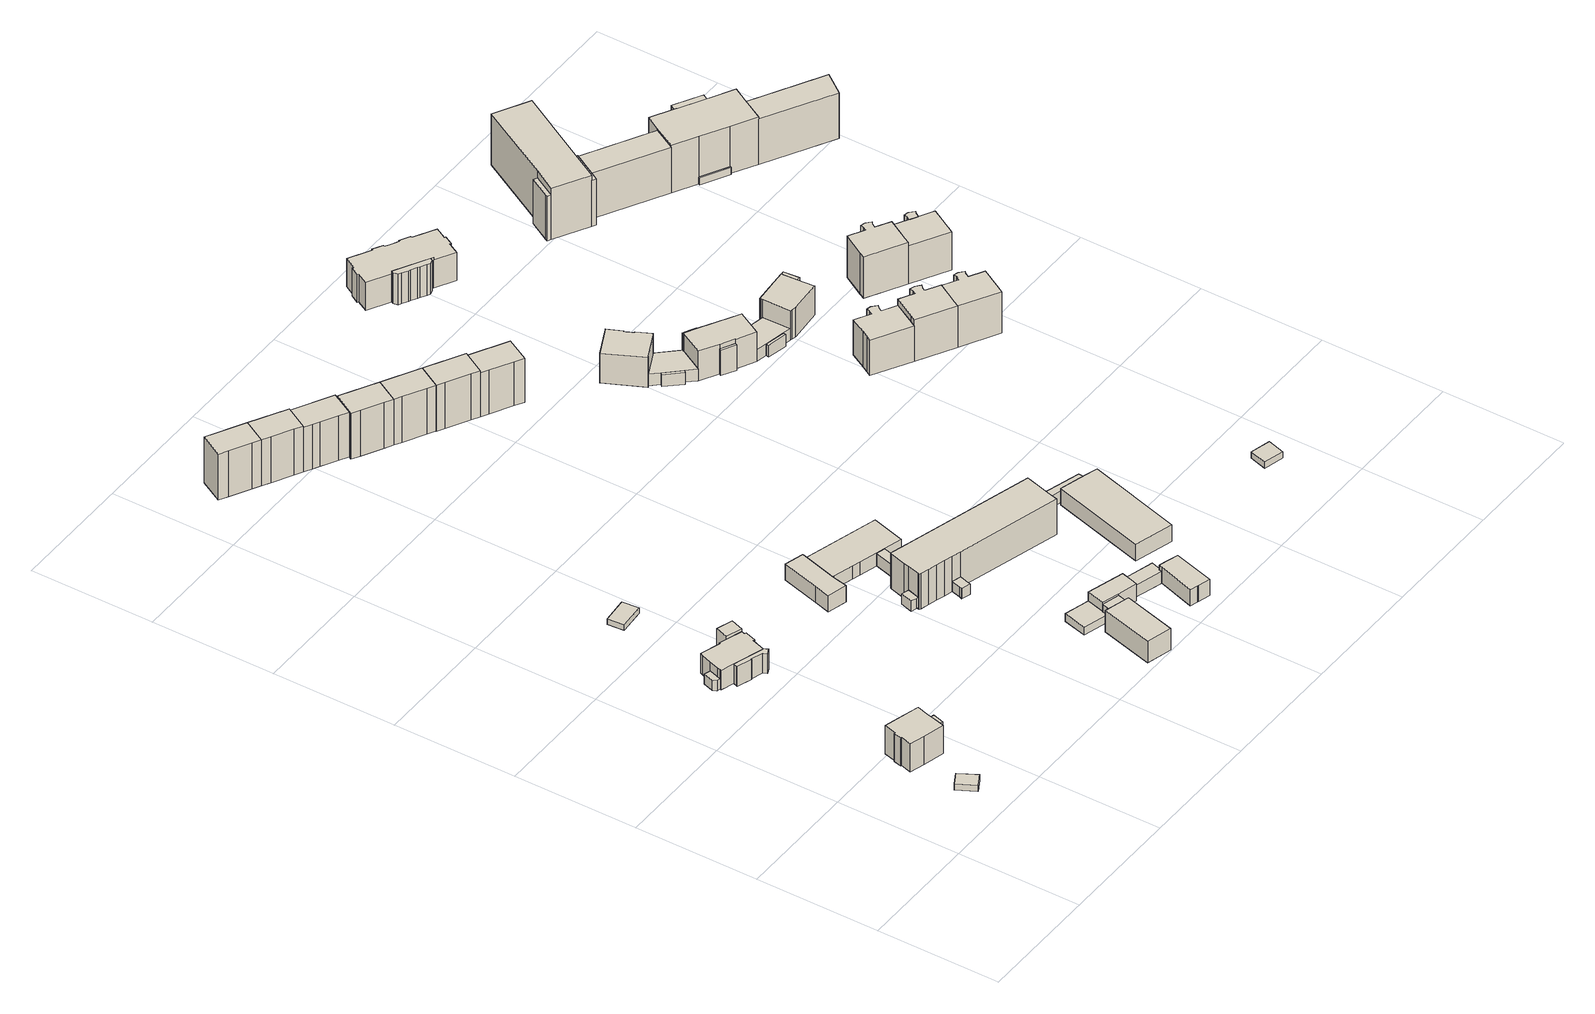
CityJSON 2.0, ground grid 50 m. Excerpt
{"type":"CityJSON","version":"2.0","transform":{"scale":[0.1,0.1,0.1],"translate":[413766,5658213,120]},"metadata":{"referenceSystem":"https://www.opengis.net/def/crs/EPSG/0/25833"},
"CityObjects":{
"building1":{"type":"Building","attributes":{"Dachtyp_tdc":"tdcPolyFlatRoof","Gemeindeschluessel":14612000,"Dachneigung":0,"QualitaetDacherkennung":87,"Geometrietyp2DReferenz":"3000","measuredHeight":2.63,"function":"31001_9998","roofType":"1000"},"geometry":[{"type":"Solid","lod":"1","boundaries":[[[[0,1,2,3]],[[4,5,6,7]],[[3,5,4,0]],[[2,6,5,3]],[[1,7,6,2]],[[0,4,7,1]]]]}]},
"building2":{"type":"Building","attributes":{"Gemeindeschluessel":14612000,"Geometrietyp2DReferenz":"3000","function":"31001_9998","roofType":"9999"},"children":["building2-1","building2-2"]},
"building2-1":{"type":"BuildingPart","attributes":{"Dachtyp_tdc":"tdcGableRoof","Dachneigung":19.69,"QualitaetDacherkennung":40,"Geometrietyp2DReferenz":"3000","measuredHeight":14.16,"roofType":"3100"},"parents":["building2"],"geometry":[{"type":"Solid","lod":"1","boundaries":[[[[8,9,10,11,12,13,14,15,16,17,18,19]],[[20,21,22,23,24,25,26,27,28,29,30,31]],[[19,21,20,8]],[[18,22,21,19]],[[17,23,22,18]],[[16,24,23,17]],[[15,25,24,16]],[[14,26,25,15]],[[13,27,26,14]],[[12,28,27,13]],[[11,29,28,12]],[[10,30,29,11]],[[9,31,30,10]],[[8,20,31,9]]]]}]},
"building2-2":{"type":"BuildingPart","attributes":{"Dachtyp_tdc":"tdcHipAndGableRoof","Dachneigung":38.93,"QualitaetDacherkennung":16,"Geometrietyp2DReferenz":"3000","measuredHeight":11.4,"roofType":"5000"},"parents":["building2"],"geometry":[{"type":"Solid","lod":"1","boundaries":[[[[32,33,34,35]],[[36,37,27,26]],[[35,37,36,32]],[[34,27,37,35]],[[33,26,27,34]],[[32,36,26,33]]]]}]},
"building3":{"type":"Building","attributes":{"Gemeindeschluessel":14612000,"Geometrietyp2DReferenz":"3000","function":"31001_9998","roofType":"9999"},"children":["building3-1","building3-2","building3-3","building3-4"]},
"building3-1":{"type":"BuildingPart","attributes":{"Dachtyp_tdc":"tdcPolyFlatRoof","Dachneigung":18.73,"QualitaetDacherkennung":46,"Geometrietyp2DReferenz":"3000","measuredHeight":5,"roofType":"2100"},"parents":["building3"],"geometry":[{"type":"Solid","lod":"1","boundaries":[[[[38,39,40,41,42]],[[43,44,45,46,47]],[[42,44,43,38]],[[41,45,44,42]],[[40,46,45,41]],[[39,47,46,40]],[[38,43,47,39]]]]}]},
"building3-2":{"type":"BuildingPart","attributes":{"Dachtyp_tdc":"tdcCutGableRoof","Dachneigung":0.397,"QualitaetDacherkennung":16,"Geometrietyp2DReferenz":"3000","measuredHeight":9.25,"roofType":"9999"},"parents":["building3"],"geometry":[{"type":"Solid","lod":"1","boundaries":[[[[48,49,50,51,52,53,54,55,56,57,58,59,60,61,62,63,64,65,66]],[[67,68,69,70,71,47,72,46,73,74,75,76,77,78,79,80,81,82,83]],[[66,68,67,48]],[[65,69,68,66]],[[64,70,69,65]],[[63,71,70,64]],[[62,47,71,63]],[[61,72,47,62]],[[60,46,72,61]],[[59,73,46,60]],[[58,74,73,59]],[[57,75,74,58]],[[56,76,75,57]],[[55,77,76,56]],[[54,78,77,55]],[[53,79,78,54]],[[52,80,79,53]],[[51,81,80,52]],[[50,82,81,51]],[[49,83,82,50]],[[48,67,83,49]]]]}]},
"building3-3":{"type":"BuildingPart","attributes":{"Dachtyp_tdc":"tdcFreeFormRoof","Dachneigung":60.36,"QualitaetDacherkennung":14,"Geometrietyp2DReferenz":"3000","measuredHeight":10.24,"roofType":"5000"},"parents":["building3"],"geometry":[{"type":"Solid","lod":"1","boundaries":[[[[84,85,86,87,88,89,90,91,92,93]],[[94,95,96,97,98,99,70,69,68,100]],[[93,95,94,84]],[[92,96,95,93]],[[91,97,96,92]],[[90,98,97,91]],[[89,99,98,90]],[[88,70,99,89]],[[87,69,70,88]],[[86,68,69,87]],[[85,100,68,86]],[[84,94,100,85]]]]}]},
"building3-4":{"type":"BuildingPart","attributes":{"Dachtyp_tdc":"tdcHipAndGableRoof","Dachneigung":29.4,"QualitaetDacherkennung":73,"Geometrietyp2DReferenz":"3000","measuredHeight":11.02,"roofType":"5000"},"parents":["building3"],"geometry":[{"type":"Solid","lod":"1","boundaries":[[[[101,102,103,104]],[[77,105,106,78]],[[104,105,77,101]],[[103,106,105,104]],[[102,78,106,103]],[[101,77,78,102]]]]}]},
"building4":{"type":"Building","attributes":{"Dachtyp_tdc":"tdcGableRoof","Gemeindeschluessel":14612000,"Dachneigung":13.06,"QualitaetDacherkennung":11,"Geometrietyp2DReferenz":"3000","measuredHeight":4.32,"function":"31001_9998","roofType":"3100"},"geometry":[{"type":"Solid","lod":"1","boundaries":[[[[107,108,109,110]],[[111,112,113,114]],[[110,112,111,107]],[[109,113,112,110]],[[108,114,113,109]],[[107,111,114,108]]]]}]},
"building5":{"type":"Building","attributes":{"Dachtyp_tdc":"tdcPolyFlatRoof","Gemeindeschluessel":14612000,"Dachneigung":10.78,"QualitaetDacherkennung":48,"Geometrietyp2DReferenz":"3000","measuredHeight":21.45,"function":"31001_9998","roofType":"2100"},"geometry":[{"type":"Solid","lod":"1","boundaries":[[[[115,116,117,118,119,120]],[[121,122,123,124,125,126]],[[120,122,121,115]],[[119,123,122,120]],[[118,124,123,119]],[[117,125,124,118]],[[116,126,125,117]],[[115,121,126,116]]]]}]},
"building6":{"type":"Building","attributes":{"Dachtyp_tdc":"tdcPolyFlatRoof","Gemeindeschluessel":14612000,"Dachneigung":11.29,"QualitaetDacherkennung":48,"Geometrietyp2DReferenz":"3000","measuredHeight":21.43,"function":"31001_9998","roofType":"2100"},"geometry":[{"type":"Solid","lod":"1","boundaries":[[[[127,128,129,130,118,117]],[[131,125,124,132,133,134]],[[117,125,131,127]],[[118,124,125,117]],[[130,132,124,118]],[[129,133,132,130]],[[128,134,133,129]],[[127,131,134,128]]]]}]},
"building7":{"type":"Building","attributes":{"name":"Landesuntersuchungsanstalt für das Gesundheits- und Veterinärwesen Sachsen","Dachtyp_tdc":"tdcPolyFlatRoof","Gemeindeschluessel":14612000,"Dachneigung":0,"QualitaetDacherkennung":45,"Geometrietyp2DReferenz":"3000","measuredHeight":7.17,"function":"31001_3010","roofType":"1000"},"geometry":[{"type":"Solid","lod":"1","boundaries":[[[[135,136,137,138,139,140,141,142]],[[143,144,145,146,147,148,149,150]],[[142,144,143,135]],[[141,145,144,142]],[[140,146,145,141]],[[139,147,146,140]],[[138,148,147,139]],[[137,149,148,138]],[[136,150,149,137]],[[135,143,150,136]]]]}]},
"building8":{"type":"Building","attributes":{"name":"Landesuntersuchungsanstalt für das Gesundheits- und Veterinärwesen Sachsen","Dachtyp_tdc":"tdcPolyFlatRoof","Gemeindeschluessel":14612000,"Dachneigung":4.95,"QualitaetDacherkennung":59,"Geometrietyp2DReferenz":"3000","measuredHeight":4.72,"function":"31001_3010","roofType":"2100"},"geometry":[{"type":"Solid","lod":"1","boundaries":[[[[151,152,153,154,155]],[[156,157,158,159,160]],[[155,157,156,151]],[[154,158,157,155]],[[153,159,158,154]],[[152,160,159,153]],[[151,156,160,152]]]]}]},
"building9":{"type":"Building","attributes":{"Dachtyp_tdc":"tdcHipAndGableRoof","Gemeindeschluessel":14612000,"Dachneigung":17.75,"QualitaetDacherkennung":20,"Geometrietyp2DReferenz":"3000","measuredHeight":21.64,"function":"31001_9998","roofType":"5000"},"geometry":[{"type":"Solid","lod":"1","boundaries":[[[[161,162,163,164,165,166,167,168]],[[169,170,171,133,132,172,173,174]],[[168,170,169,161]],[[167,171,170,168]],[[166,133,171,167]],[[165,132,133,166]],[[164,172,132,165]],[[163,173,172,164]],[[162,174,173,163]],[[161,169,174,162]]]]}]},
"building10":{"type":"Building","attributes":{"name":"Landesuntersuchungsanstalt für das Gesundheits- und Veterinärwesen Sachsen","Gemeindeschluessel":14612000,"Geometrietyp2DReferenz":"3000","function":"31001_3010","roofType":"9999"},"children":["building10-1","building10-2"]},
"building10-1":{"type":"BuildingPart","attributes":{"Dachtyp_tdc":"tdcGableRoof","Dachneigung":35.31,"QualitaetDacherkennung":89,"Geometrietyp2DReferenz":"3000","measuredHeight":11.37,"roofType":"3100"},"parents":["building10"],"geometry":[{"type":"Solid","lod":"1","boundaries":[[[[175,176,177,178,179,180]],[[181,182,183,184,185,186]],[[180,182,181,175]],[[179,183,182,180]],[[178,184,183,179]],[[177,185,184,178]],[[176,186,185,177]],[[175,181,186,176]]]]}]},
"building10-2":{"type":"BuildingPart","attributes":{"Dachtyp_tdc":"tdcPolyFlatRoof","Dachneigung":2.9,"QualitaetDacherkennung":82,"Geometrietyp2DReferenz":"3000","measuredHeight":7.51,"roofType":"2100"},"parents":["building10"],"geometry":[{"type":"Solid","lod":"1","boundaries":[[[[187,188,189,190,191]],[[183,192,193,194,184]],[[191,192,183,187]],[[190,193,192,191]],[[189,194,193,190]],[[188,184,194,189]],[[187,183,184,188]]]]}]},
"building11":{"type":"Building","attributes":{"name":"Landesuntersuchungsanstalt für das Gesundheits- und Veterinärwesen Sachsen","Dachtyp_tdc":"tdcPolyFlatRoof","Gemeindeschluessel":14612000,"Dachneigung":2.83,"QualitaetDacherkennung":83,"Geometrietyp2DReferenz":"3000","measuredHeight":3.66,"function":"31001_3010","roofType":"2100"},"geometry":[{"type":"Solid","lod":"1","boundaries":[[[[195,196,197,198,199,200]],[[201,202,203,204,205,206]],[[200,202,201,195]],[[199,203,202,200]],[[198,204,203,199]],[[197,205,204,198]],[[196,206,205,197]],[[195,201,206,196]]]]}]},
"building12":{"type":"Building","attributes":{"name":"Landesuntersuchungsanstalt für das Gesundheits- und Veterinärwesen Sachsen","Dachtyp_tdc":"tdcPolyFlatRoof","Gemeindeschluessel":14612000,"Dachneigung":0,"QualitaetDacherkennung":55,"Geometrietyp2DReferenz":"3000","measuredHeight":4.49,"function":"31001_3010","roofType":"1000"},"geometry":[{"type":"Solid","lod":"1","boundaries":[[[[207,208,209,210,211,212,213]],[[214,215,216,217,218,219,220]],[[213,215,214,207]],[[212,216,215,213]],[[211,217,216,212]],[[210,218,217,211]],[[209,219,218,210]],[[208,220,219,209]],[[207,214,220,208]]]]}]},
"building13":{"type":"Building","attributes":{"Dachtyp_tdc":"tdcPolyFlatRoof","Gemeindeschluessel":14612000,"Dachneigung":11.36,"QualitaetDacherkennung":37,"Geometrietyp2DReferenz":"3000","measuredHeight":21.51,"function":"31001_9998","roofType":"2100"},"geometry":[{"type":"Solid","lod":"1","boundaries":[[[[221,222,223,224,225,226,227,228]],[[229,230,231,174,173,232,233,234]],[[228,230,229,221]],[[227,231,230,228]],[[226,174,231,227]],[[225,173,174,226]],[[224,232,173,225]],[[223,233,232,224]],[[222,234,233,223]],[[221,229,234,222]]]]}]},
"building14":{"type":"Building","attributes":{"name":"Landesuntersuchungsanstalt für das Gesundheits- und Veterinärwesen Sachsen","Dachtyp_tdc":"tdcPolyFlatRoof","Gemeindeschluessel":14612000,"Dachneigung":0,"QualitaetDacherkennung":69,"Geometrietyp2DReferenz":"3000","measuredHeight":5.59,"function":"31001_3010","roofType":"1000"},"geometry":[{"type":"Solid","lod":"1","boundaries":[[[[235,236,237,238]],[[239,240,241,242]],[[238,240,239,235]],[[237,241,240,238]],[[236,242,241,237]],[[235,239,242,236]]]]}]},
"building15":{"type":"Building","attributes":{"name":"Landesuntersuchungsanstalt für das Gesundheits- und Veterinärwesen Sachsen","Dachtyp_tdc":"tdcPolyFlatRoof","Gemeindeschluessel":14612000,"Dachneigung":0,"QualitaetDacherkennung":46,"Geometrietyp2DReferenz":"3000","measuredHeight":5.81,"function":"31001_3010","roofType":"1000"},"geometry":[{"type":"Solid","lod":"1","boundaries":[[[[243,244,245,246,247,248,249,250,251]],[[240,252,253,254,255,256,257,258,241]],[[251,252,240,243]],[[250,253,252,251]],[[249,254,253,250]],[[248,255,254,249]],[[247,256,255,248]],[[246,257,256,247]],[[245,258,257,246]],[[244,241,258,245]],[[243,240,241,244]]]]}]},
"building16":{"type":"Building","attributes":{"name":"Landesuntersuchungsanstalt für das Gesundheits- und Veterinärwesen Sachsen","Dachtyp_tdc":"tdcFreeFormRoof","Gemeindeschluessel":14612000,"Dachneigung":35.29,"QualitaetDacherkennung":84,"Geometrietyp2DReferenz":"3000","measuredHeight":9.03,"function":"31001_3010","roofType":"5000"},"geometry":[{"type":"Solid","lod":"1","boundaries":[[[[259,260,261,262,263,264]],[[265,266,267,268,269,270]],[[264,266,265,259]],[[263,267,266,264]],[[262,268,267,263]],[[261,269,268,262]],[[260,270,269,261]],[[259,265,270,260]]]]}]},
"building17":{"type":"Building","attributes":{"Dachtyp_tdc":"tdcPolyFlatRoof","Gemeindeschluessel":14612000,"Dachneigung":10.84,"QualitaetDacherkennung":44,"Geometrietyp2DReferenz":"3000","measuredHeight":21.44,"function":"31001_9998","roofType":"2100"},"geometry":[{"type":"Solid","lod":"1","boundaries":[[[[223,271,272,273,274,224]],[[233,232,275,276,277,278]],[[224,232,233,223]],[[274,275,232,224]],[[273,276,275,274]],[[272,277,276,273]],[[271,278,277,272]],[[223,233,278,271]]]]}]},
"building18":{"type":"Building","attributes":{"name":"Landesuntersuchungsanstalt für das Gesundheits- und Veterinärwesen Sachsen","Dachtyp_tdc":"tdcPolyFlatRoof","Gemeindeschluessel":14612000,"Dachneigung":0,"QualitaetDacherkennung":57,"Geometrietyp2DReferenz":"3000","measuredHeight":15.7,"function":"31001_3010","roofType":"1000"},"geometry":[{"type":"Solid","lod":"1","boundaries":[[[[279,280,281,282,283,284,285,286,287,288,289,290,291,292,293,294,295,296]],[[297,217,216,298,299,300,301,302,303,304,305,306,307,308,309,310,311,312]],[[296,217,297,279]],[[295,216,217,296]],[[294,298,216,295]],[[293,299,298,294]],[[292,300,299,293]],[[291,301,300,292]],[[290,302,301,291]],[[289,303,302,290]],[[288,304,303,289]],[[287,305,304,288]],[[286,306,305,287]],[[285,307,306,286]],[[284,308,307,285]],[[283,309,308,284]],[[282,310,309,283]],[[281,311,310,282]],[[280,312,311,281]],[[279,297,312,280]]]]}]},
"building19":{"type":"Building","attributes":{"name":"Landesuntersuchungsanstalt für das Gesundheits- und Veterinärwesen Sachsen","Dachtyp_tdc":"tdcGableRoof","Gemeindeschluessel":14612000,"Dachneigung":38.38,"QualitaetDacherkennung":63,"Geometrietyp2DReferenz":"3000","measuredHeight":6.31,"function":"31001_3010","roofType":"3100"},"geometry":[{"type":"Solid","lod":"1","boundaries":[[[[313,314,315,316,317,318,319,320,321]],[[322,323,324,325,326,265,327,270,328]],[[321,323,322,313]],[[320,324,323,321]],[[319,325,324,320]],[[318,326,325,319]],[[317,265,326,318]],[[316,327,265,317]],[[315,270,327,316]],[[314,328,270,315]],[[313,322,328,314]]]]}]},
"building20":{"type":"Building","attributes":{"Dachtyp_tdc":"tdcPolyFlatRoof","Gemeindeschluessel":14612000,"Dachneigung":10.74,"QualitaetDacherkennung":49,"Geometrietyp2DReferenz":"3000","measuredHeight":21.51,"function":"31001_9998","roofType":"2100"},"geometry":[{"type":"Solid","lod":"1","boundaries":[[[[329,330,331,274,273,332]],[[333,334,335,336,337,338]],[[332,334,333,329]],[[273,335,334,332]],[[274,336,335,273]],[[331,337,336,274]],[[330,338,337,331]],[[329,333,338,330]]]]}]},
"building21":{"type":"Building","attributes":{"name":"Landesuntersuchungsanstalt für das Gesundheits- und Veterinärwesen Sachsen","Dachtyp_tdc":"tdcGableRoof","Gemeindeschluessel":14612000,"Dachneigung":35.94,"QualitaetDacherkennung":91,"Geometrietyp2DReferenz":"3000","measuredHeight":9.04,"function":"31001_3010","roofType":"3100"},"geometry":[{"type":"Solid","lod":"1","boundaries":[[[[339,340,341,342,343,344,345,346,347]],[[348,349,350,351,352,353,354,355,356]],[[347,349,348,339]],[[346,350,349,347]],[[345,351,350,346]],[[344,352,351,345]],[[343,353,352,344]],[[342,354,353,343]],[[341,355,354,342]],[[340,356,355,341]],[[339,348,356,340]]]]}]},
"building22":{"type":"Building","attributes":{"Dachtyp_tdc":"tdcFreeFormRoof","Gemeindeschluessel":14612000,"Dachneigung":25.11,"QualitaetDacherkennung":23,"Geometrietyp2DReferenz":"3000","measuredHeight":20.84,"function":"31001_9998","roofType":"5000"},"geometry":[{"type":"Solid","lod":"1","boundaries":[[[[357,358,359,360,361,362]],[[338,337,363,364,365,366]],[[362,337,338,357]],[[361,363,337,362]],[[360,364,363,361]],[[359,365,364,360]],[[358,366,365,359]],[[357,338,366,358]]]]}]},
"building23":{"type":"Building","attributes":{"name":"Landesuntersuchungsanstalt für das Gesundheits- und Veterinärwesen Sachsen","Dachtyp_tdc":"tdcPolyFlatRoof","Gemeindeschluessel":14612000,"Dachneigung":0,"QualitaetDacherkennung":76,"Geometrietyp2DReferenz":"3000","measuredHeight":7.36,"function":"31001_3010","roofType":"1000"},"geometry":[{"type":"Solid","lod":"1","boundaries":[[[[367,368,369,370,371]],[[372,373,374,375,376]],[[371,373,372,367]],[[370,374,373,371]],[[369,375,374,370]],[[368,376,375,369]],[[367,372,376,368]]]]}]},
"building24":{"type":"Building","attributes":{"name":"Landesuntersuchungsanstalt für das Gesundheits- und Veterinärwesen Sachsen","Dachtyp_tdc":"tdcPolyFlatRoof","Gemeindeschluessel":14612000,"Dachneigung":5.01,"QualitaetDacherkennung":77,"Geometrietyp2DReferenz":"3000","measuredHeight":5.56,"function":"31001_3010","roofType":"2100"},"geometry":[{"type":"Solid","lod":"1","boundaries":[[[[377,378,379,380,381,382,383]],[[384,385,386,387,388,389,390]],[[383,385,384,377]],[[382,386,385,383]],[[381,387,386,382]],[[380,388,387,381]],[[379,389,388,380]],[[378,390,389,379]],[[377,384,390,378]]]]}]},
"building25":{"type":"Building","attributes":{"Gemeindeschluessel":14612000,"Geometrietyp2DReferenz":"3000","function":"31001_9998","roofType":"9999"},"children":["building25-1","building25-2","building25-3"]},
"building25-1":{"type":"BuildingPart","attributes":{"Dachtyp_tdc":"tdcCutTentRoof","Dachneigung":38.55,"QualitaetDacherkennung":70,"Geometrietyp2DReferenz":"3000","measuredHeight":14.96,"roofType":"9999"},"parents":["building25"],"geometry":[{"type":"Solid","lod":"1","boundaries":[[[[391,392,393,394,395,396,397,398,399,400,401,402]],[[403,404,405,406,407,408,409,410,411,412,413,414]],[[402,404,403,391]],[[401,405,404,402]],[[400,406,405,401]],[[399,407,406,400]],[[398,408,407,399]],[[397,409,408,398]],[[396,410,409,397]],[[395,411,410,396]],[[394,412,411,395]],[[393,413,412,394]],[[392,414,413,393]],[[391,403,414,392]]]]}]},
"building25-2":{"type":"BuildingPart","attributes":{"Dachtyp_tdc":"tdcPolyFlatRoof","Dachneigung":5.04,"QualitaetDacherkennung":47,"Geometrietyp2DReferenz":"3000","measuredHeight":5.24,"roofType":"2100"},"parents":["building25"],"geometry":[{"type":"Solid","lod":"1","boundaries":[[[[415,416,417,418]],[[419,420,421,422]],[[418,420,419,415]],[[417,421,420,418]],[[416,422,421,417]],[[415,419,422,416]]]]}]},
"building25-3":{"type":"BuildingPart","attributes":{"Dachtyp_tdc":"tdcPolyFlatRoof","Dachneigung":0,"QualitaetDacherkennung":59,"Geometrietyp2DReferenz":"3000","measuredHeight":5.22,"roofType":"1000"},"parents":["building25"],"geometry":[{"type":"Solid","lod":"1","boundaries":[[[[423,424,425,418,417,426,427]],[[414,428,429,421,420,430,403]],[[427,428,414,423]],[[426,429,428,427]],[[417,421,429,426]],[[418,420,421,417]],[[425,430,420,418]],[[424,403,430,425]],[[423,414,403,424]]]]}]},
"building26":{"type":"Building","attributes":{"Gemeindeschluessel":14612000,"Geometrietyp2DReferenz":"3000","function":"31001_9998","roofType":"9999"},"children":["building26-1","building26-2","building26-3","building26-4"]},
"building26-1":{"type":"BuildingPart","attributes":{"Dachtyp_tdc":"tdcPolyFlatRoof","Dachneigung":38.24,"QualitaetDacherkennung":35,"Geometrietyp2DReferenz":"3000","measuredHeight":11.53,"roofType":"2100"},"parents":["building26"],"geometry":[{"type":"Solid","lod":"1","boundaries":[[[[431,432,433,434,435,436]],[[437,438,439,440,441,442]],[[436,438,437,431]],[[435,439,438,436]],[[434,440,439,435]],[[433,441,440,434]],[[432,442,441,433]],[[431,437,442,432]]]]}]},
"building26-2":{"type":"BuildingPart","attributes":{"Dachtyp_tdc":"tdcCutTentRoof","Dachneigung":38.27,"QualitaetDacherkennung":72,"Geometrietyp2DReferenz":"3000","measuredHeight":14.86,"roofType":"9999"},"parents":["building26"],"geometry":[{"type":"Solid","lod":"1","boundaries":[[[[443,444,445,446,447,448,449,450,451,452,453]],[[454,455,456,457,441,440,439,438,429,458,459]],[[453,455,454,443]],[[452,456,455,453]],[[451,457,456,452]],[[450,441,457,451]],[[449,440,441,450]],[[448,439,440,449]],[[447,438,439,448]],[[446,429,438,447]],[[445,458,429,446]],[[444,459,458,445]],[[443,454,459,444]]]]}]},
"building26-3":{"type":"BuildingPart","attributes":{"Dachtyp_tdc":"tdcGableRoof","Dachneigung":23.54,"QualitaetDacherkennung":19,"Geometrietyp2DReferenz":"3000","measuredHeight":13.24,"roofType":"3100"},"parents":["building26"],"geometry":[{"type":"Solid","lod":"1","boundaries":[[[[460,461,462,463,464,465,466]],[[467,458,428,468,469,470,454]],[[466,458,467,460]],[[465,428,458,466]],[[464,468,428,465]],[[463,469,468,464]],[[462,470,469,463]],[[461,454,470,462]],[[460,467,454,461]]]]}]},
"building26-4":{"type":"BuildingPart","attributes":{"Dachtyp_tdc":"tdcCutGableRoof","Dachneigung":1.62,"QualitaetDacherkennung":25,"Geometrietyp2DReferenz":"3000","measuredHeight":12.66,"roofType":"9999"},"parents":["building26"],"geometry":[{"type":"Solid","lod":"1","boundaries":[[[[471,472,473,474,475]],[[476,477,478,456,455]],[[475,477,476,471]],[[474,478,477,475]],[[473,456,478,474]],[[472,455,456,473]],[[471,476,455,472]]]]}]},
"building27":{"type":"Building","attributes":{"Gemeindeschluessel":14612000,"Geometrietyp2DReferenz":"3000","function":"31001_9998","roofType":"9999"},"children":["building27-1","building27-2"]},
"building27-1":{"type":"BuildingPart","attributes":{"Dachtyp_tdc":"tdcGableRoof","Dachneigung":21.7,"QualitaetDacherkennung":46,"Geometrietyp2DReferenz":"3000","measuredHeight":16.06,"roofType":"3100"},"parents":["building27"],"geometry":[{"type":"Solid","lod":"1","boundaries":[[[[479,480,481,482,483,484,485,486,487,488,489,490,491,492,493,494,495,496,497,498,499,500,501,502,503]],[[504,505,506,507,508,509,510,511,512,513,514,515,516,517,518,519,520,521,522,523,524,525,526,527,528]],[[503,505,504,479]],[[502,506,505,503]],[[501,507,506,502]],[[500,508,507,501]],[[499,509,508,500]],[[498,510,509,499]],[[497,511,510,498]],[[496,512,511,497]],[[495,513,512,496]],[[494,514,513,495]],[[493,515,514,494]],[[492,516,515,493]],[[491,517,516,492]],[[490,518,517,491]],[[489,519,518,490]],[[488,520,519,489]],[[487,521,520,488]],[[486,522,521,487]],[[485,523,522,486]],[[484,524,523,485]],[[483,525,524,484]],[[482,526,525,483]],[[481,527,526,482]],[[480,528,527,481]],[[479,504,528,480]]]]}]},
"building27-2":{"type":"BuildingPart","attributes":{"Dachtyp_tdc":"tdcPolyFlatRoof","Dachneigung":19.73,"QualitaetDacherkennung":43,"Geometrietyp2DReferenz":"3000","measuredHeight":14.13,"roofType":"2100"},"parents":["building27"],"geometry":[{"type":"Solid","lod":"1","boundaries":[[[[529,530,531,532,533,534,535,536,537,538,539,540,541,542]],[[543,528,526,525,544,545,546,547,548,549,550,551,552,553]],[[542,528,543,529]],[[541,526,528,542]],[[540,525,526,541]],[[539,544,525,540]],[[538,545,544,539]],[[537,546,545,538]],[[536,547,546,537]],[[535,548,547,536]],[[534,549,548,535]],[[533,550,549,534]],[[532,551,550,533]],[[531,552,551,532]],[[530,553,552,531]],[[529,543,553,530]]]]}]},
"building28":{"type":"Building","attributes":{"Dachtyp_tdc":"tdcPolyFlatRoof","Gemeindeschluessel":14612000,"Dachneigung":5.67,"QualitaetDacherkennung":78,"Geometrietyp2DReferenz":"3000","measuredHeight":3.22,"function":"31001_9998","roofType":"2100"},"geometry":[{"type":"Solid","lod":"1","boundaries":[[[[554,555,556,557]],[[558,559,560,561]],[[557,559,558,554]],[[556,560,559,557]],[[555,561,560,556]],[[554,558,561,555]]]]}]},
"building29":{"type":"Building","attributes":{"Dachtyp_tdc":"tdcFreeFormRoof","Gemeindeschluessel":14612000,"Dachneigung":67.93,"QualitaetDacherkennung":45,"Geometrietyp2DReferenz":"3000","measuredHeight":20.77,"function":"31001_9998","roofType":"5000"},"geometry":[{"type":"Solid","lod":"1","boundaries":[[[[562,563,564,565,566,567,568,569,570,571,572,573,574,575]],[[576,577,578,579,580,581,582,583,584,585,586,587,588,589]],[[575,577,576,562]],[[574,578,577,575]],[[573,579,578,574]],[[572,580,579,573]],[[571,581,580,572]],[[570,582,581,571]],[[569,583,582,570]],[[568,584,583,569]],[[567,585,584,568]],[[566,586,585,567]],[[565,587,586,566]],[[564,588,587,565]],[[563,589,588,564]],[[562,576,589,563]]]]}]},
"building30":{"type":"Building","attributes":{"Gemeindeschluessel":14612000,"Geometrietyp2DReferenz":"3000","function":"31001_9998","roofType":"9999"},"children":["building30-1","building30-2","building30-3","building30-4"]},
"building30-1":{"type":"BuildingPart","attributes":{"Dachtyp_tdc":"tdcFreeFormRoof","Dachneigung":27.11,"QualitaetDacherkennung":47,"Geometrietyp2DReferenz":"3000","measuredHeight":14.95,"roofType":"5000"},"parents":["building30"],"geometry":[{"type":"Solid","lod":"1","boundaries":[[[[590,591,592,593,594,595,596,597,598,599,600,601]],[[602,603,604,605,606,607,608,609,610,611,612,613]],[[601,603,602,590]],[[600,604,603,601]],[[599,605,604,600]],[[598,606,605,599]],[[597,607,606,598]],[[596,608,607,597]],[[595,609,608,596]],[[594,610,609,595]],[[593,611,610,594]],[[592,612,611,593]],[[591,613,612,592]],[[590,602,613,591]]]]}]},
"building30-2":{"type":"BuildingPart","attributes":{"Dachtyp_tdc":"tdcPolyFlatRoof","Dachneigung":0,"QualitaetDacherkennung":67,"Geometrietyp2DReferenz":"3000","measuredHeight":5.26,"roofType":"1000"},"parents":["building30"],"geometry":[{"type":"Solid","lod":"1","boundaries":[[[[614,615,616,617,618,619,620]],[[478,606,605,621,622,623,457]],[[620,606,478,614]],[[619,605,606,620]],[[618,621,605,619]],[[617,622,621,618]],[[616,623,622,617]],[[615,457,623,616]],[[614,478,457,615]]]]}]},
"building30-3":{"type":"BuildingPart","attributes":{"Dachtyp_tdc":"tdcPolyFlatRoof","Dachneigung":0,"QualitaetDacherkennung":42,"Geometrietyp2DReferenz":"3000","measuredHeight":5.29,"roofType":"1000"},"parents":["building30"],"geometry":[{"type":"Solid","lod":"1","boundaries":[[[[624,625,626,627]],[[628,623,622,629]],[[627,623,628,624]],[[626,622,623,627]],[[625,629,622,626]],[[624,628,629,625]]]]}]},
"building30-4":{"type":"BuildingPart","attributes":{"Dachtyp_tdc":"tdcPolyFlatRoof","Dachneigung":37.29,"QualitaetDacherkennung":34,"Geometrietyp2DReferenz":"3000","measuredHeight":13.59,"roofType":"2100"},"parents":["building30"],"geometry":[{"type":"Solid","lod":"1","boundaries":[[[[630,631,632,633]],[[634,612,611,635]],[[633,612,634,630]],[[632,611,612,633]],[[631,635,611,632]],[[630,634,635,631]]]]}]},
"building31":{"type":"Building","attributes":{"Dachtyp_tdc":"tdcFreeFormRoof","Gemeindeschluessel":14612000,"Dachneigung":10.62,"QualitaetDacherkennung":32,"Geometrietyp2DReferenz":"3000","measuredHeight":21.42,"function":"31001_9998","roofType":"5000"},"geometry":[{"type":"Solid","lod":"1","boundaries":[[[[636,637,638,639,640,641,642,643,644,645,646,647,648]],[[649,650,651,652,588,587,586,653,654,655,656,657,658]],[[648,650,649,636]],[[647,651,650,648]],[[646,652,651,647]],[[645,588,652,646]],[[644,587,588,645]],[[643,586,587,644]],[[642,653,586,643]],[[641,654,653,642]],[[640,655,654,641]],[[639,656,655,640]],[[638,657,656,639]],[[637,658,657,638]],[[636,649,658,637]]]]}]},
"building32":{"type":"Building","attributes":{"Dachtyp_tdc":"tdcFreeFormRoof","Gemeindeschluessel":14612000,"Dachneigung":10.36,"QualitaetDacherkennung":33,"Geometrietyp2DReferenz":"3000","measuredHeight":21.37,"function":"31001_9998","roofType":"5000"},"geometry":[{"type":"Solid","lod":"1","boundaries":[[[[659,660,661,662,663,664,665,666,667,668,669,670,671]],[[652,651,650,672,673,674,675,676,677,678,679,680,681]],[[671,651,652,659]],[[670,650,651,671]],[[669,672,650,670]],[[668,673,672,669]],[[667,674,673,668]],[[666,675,674,667]],[[665,676,675,666]],[[664,677,676,665]],[[663,678,677,664]],[[662,679,678,663]],[[661,680,679,662]],[[660,681,680,661]],[[659,652,681,660]]]]}]},
"building33":{"type":"Building","attributes":{"Dachtyp_tdc":"tdcFreeFormRoof","Gemeindeschluessel":14612000,"Dachneigung":10.05,"QualitaetDacherkennung":27,"Geometrietyp2DReferenz":"3000","measuredHeight":21.39,"function":"31001_9998","roofType":"5000"},"geometry":[{"type":"Solid","lod":"1","boundaries":[[[[682,683,684,685,686,687,688,689,690,691,692,693,694]],[[695,696,697,698,699,700,701,702,703,704,705,706,707]],[[694,696,695,682]],[[693,697,696,694]],[[692,698,697,693]],[[691,699,698,692]],[[690,700,699,691]],[[689,701,700,690]],[[688,702,701,689]],[[687,703,702,688]],[[686,704,703,687]],[[685,705,704,686]],[[684,706,705,685]],[[683,707,706,684]],[[682,695,707,683]]]]}]},
"building34":{"type":"Building","attributes":{"Gemeindeschluessel":14612000,"Geometrietyp2DReferenz":"3000","function":"31001_9998","roofType":"9999"},"children":["building34-1","building34-2"]},
"building34-1":{"type":"BuildingPart","attributes":{"Dachtyp_tdc":"tdcPolyFlatRoof","Dachneigung":34.99,"QualitaetDacherkennung":32,"Geometrietyp2DReferenz":"3000","measuredHeight":18.21,"roofType":"2100"},"parents":["building34"],"geometry":[{"type":"Solid","lod":"1","boundaries":[[[[708,709,710,711,712,713,714]],[[715,716,717,718,719,720,721]],[[714,716,715,708]],[[713,717,716,714]],[[712,718,717,713]],[[711,719,718,712]],[[710,720,719,711]],[[709,721,720,710]],[[708,715,721,709]]]]}]},
"building34-2":{"type":"BuildingPart","attributes":{"Dachtyp_tdc":"tdcCutGableRoof","Dachneigung":58.01,"QualitaetDacherkennung":43,"Geometrietyp2DReferenz":"3000","measuredHeight":20.86,"roofType":"9999"},"parents":["building34"],"geometry":[{"type":"Solid","lod":"1","boundaries":[[[[722,723,724,725,726,727,728,729,730,731,732,733]],[[705,719,718,734,735,736,737,738,707,706,739,740]],[[733,719,705,722]],[[732,718,719,733]],[[731,734,718,732]],[[730,735,734,731]],[[729,736,735,730]],[[728,737,736,729]],[[727,738,737,728]],[[726,707,738,727]],[[725,706,707,726]],[[724,739,706,725]],[[723,740,739,724]],[[722,705,740,723]]]]}]},
"building35":{"type":"Building","attributes":{"name":"Landesdirektion Sachsen","Gemeindeschluessel":14612000,"Geometrietyp2DReferenz":"3000","function":"31001_3010","roofType":"9999"},"children":["building35-1","building35-2","building35-3","building35-4","building35-5","building35-6","building35-7","building35-8"]},
"building35-1":{"type":"BuildingPart","attributes":{"Dachtyp_tdc":"tdcPolyFlatRoof","Dachneigung":25.43,"QualitaetDacherkennung":47,"Geometrietyp2DReferenz":"3000","measuredHeight":20.77,"roofType":"2100"},"parents":["building35"],"geometry":[{"type":"Solid","lod":"1","boundaries":[[[[741,742,743,744,745]],[[746,747,748,749,750]],[[745,747,746,741]],[[744,748,747,745]],[[743,749,748,744]],[[742,750,749,743]],[[741,746,750,742]]]]}]},
"building35-2":{"type":"BuildingPart","attributes":{"Dachtyp_tdc":"tdcFreeFormRoof","Dachneigung":74.2,"QualitaetDacherkennung":25,"Geometrietyp2DReferenz":"3000","measuredHeight":22.05,"roofType":"5000"},"parents":["building35"],"geometry":[{"type":"Solid","lod":"1","boundaries":[[[[751,752,753,754,755]],[[756,757,758,759,760]],[[755,757,756,751]],[[754,758,757,755]],[[753,759,758,754]],[[752,760,759,753]],[[751,756,760,752]]]]}]},
"building35-3":{"type":"BuildingPart","attributes":{"Dachtyp_tdc":"tdcHipRoof","Dachneigung":19.21,"QualitaetDacherkennung":61,"Geometrietyp2DReferenz":"3000","measuredHeight":24.24,"roofType":"3200"},"parents":["building35"],"geometry":[{"type":"Solid","lod":"1","boundaries":[[[[761,762,763,764,765,766]],[[760,759,767,768,769,770]],[[766,759,760,761]],[[765,767,759,766]],[[764,768,767,765]],[[763,769,768,764]],[[762,770,769,763]],[[761,760,770,762]]]]}]},
"building35-4":{"type":"BuildingPart","attributes":{"Dachtyp_tdc":"tdcGableRoof","Dachneigung":26.6,"QualitaetDacherkennung":67,"Geometrietyp2DReferenz":"3000","measuredHeight":21.61,"roofType":"3100"},"parents":["building35"],"geometry":[{"type":"Solid","lod":"1","boundaries":[[[[771,772,773,774]],[[775,776,757,756]],[[774,776,775,771]],[[773,757,776,774]],[[772,756,757,773]],[[771,775,756,772]]]]}]},
"building35-5":{"type":"BuildingPart","attributes":{"Dachtyp_tdc":"tdcPolyFlatRoof","Dachneigung":0,"QualitaetDacherkennung":0,"Geometrietyp2DReferenz":"3000","measuredHeight":3.06,"roofType":"9999"},"parents":["building35"],"geometry":[{"type":"Solid","lod":"1","boundaries":[[[[777,778,779,780]],[[781,782,783,784]],[[780,782,781,777]],[[779,783,782,780]],[[778,784,783,779]],[[777,781,784,778]]]]}]},
"building35-6":{"type":"BuildingPart","attributes":{"Dachtyp_tdc":"tdcGableRoof","Dachneigung":26.33,"QualitaetDacherkennung":67,"Geometrietyp2DReferenz":"3000","measuredHeight":21.58,"roofType":"3100"},"parents":["building35"],"geometry":[{"type":"Solid","lod":"1","boundaries":[[[[785,786,787,788]],[[789,790,791,792]],[[788,790,789,785]],[[787,791,790,788]],[[786,792,791,787]],[[785,789,792,786]]]]}]},
"building35-7":{"type":"BuildingPart","attributes":{"Dachtyp_tdc":"tdcPolyFlatRoof","Dachneigung":46.87,"QualitaetDacherkennung":51,"Geometrietyp2DReferenz":"3000","measuredHeight":20.72,"roofType":"2100"},"parents":["building35"],"geometry":[{"type":"Solid","lod":"1","boundaries":[[[[793,794,795,796,797]],[[768,767,798,799,800]],[[797,767,768,793]],[[796,798,767,797]],[[795,799,798,796]],[[794,800,799,795]],[[793,768,800,794]]]]}]},
"building35-8":{"type":"BuildingPart","attributes":{"Dachtyp_tdc":"tdcHipRoof","Dachneigung":26.48,"QualitaetDacherkennung":66,"Geometrietyp2DReferenz":"3000","measuredHeight":23.25,"roofType":"3200"},"parents":["building35"],"geometry":[{"type":"Solid","lod":"1","boundaries":[[[[801,802,803,804,805,806,807,808,809,810,811]],[[782,776,775,812,748,747,746,813,789,792,783]],[[810,776,782,811]],[[809,775,776,810]],[[808,812,775,809]],[[807,748,812,808]],[[806,747,748,807]],[[805,746,747,806]],[[804,813,746,805]],[[803,789,813,804]],[[802,792,789,803]],[[801,783,792,802]],[[811,782,783,801]]]]}]}
},
"vertices":[
[279,203,35],[319,130,35],[370,158,35],[330,231,35],[279,203,8],[330,231,8],[370,158,8],[319,130,8],
[275,422,142],[279,421,142],[267,377,142],[327,360,142],[413,337,142],[423,375,142],[435,420,142],[447,465,142],[361,488,142],[301,504,142],[287,453,142],[284,454,142],[275,422,17],[284,454,17],[287,453,17],[301,504,17],[361,488,17],[447,465,17],[435,420,17],[423,375,17],[413,337,17],[327,360,17],[267,377,17],[279,421,17],
[466,412,118],[435,420,118],[423,375,118],[453,367,118],[466,412,17],[453,367,17],
[241,1158,84],[254,1154,84],[271,1206,84],[246,1215,84],[233,1174,84],[241,1158,39],[233,1174,39],[246,1215,39],[271,1206,39],[254,1154,39],
[435,1110,126],[447,1147,126],[454,1145,126],[468,1188,126],[469,1191,126],[462,1193,126],[466,1206,126],[401,1228,126],[372,1237,126],[371,1232,126],[289,1259,126],[285,1248,126],[271,1206,126],[258,1167,126],[254,1154,126],[253,1150,126],[305,1132,126],[305,1133,126],[429,1093,126],[435,1110,39],[429,1093,39],[305,1133,39],[305,1132,39],[253,1150,39],[258,1167,39],[285,1248,39],[289,1259,39],[371,1232,39],[372,1237,39],[401,1228,39],[466,1206,39],[462,1193,39],[469,1191,39],[468,1188,39],[454,1145,39],[447,1147,39],
[415,1065,127],[438,1077,127],[429,1093,127],[305,1133,127],[305,1132,127],[300,1116,127],[299,1114,127],[358,1094,127],[359,1097,127],[407,1081,127],[415,1065,39],[407,1081,39],[359,1097,39],[358,1094,39],[299,1114,39],[300,1116,39],[438,1077,39],
[401,1228,139],[466,1206,139],[483,1258,139],[418,1279,139],[418,1279,39],[483,1258,39],
[419,1671,78],[314,1662,78],[319,1595,78],[425,1604,78],[419,1671,54],[425,1604,54],[319,1595,54],[314,1662,54],
[43,3049,377],[125,3004,377],[156,2987,377],[207,3079,377],[60,3160,377],[9,3068,377],[43,3049,173],[9,3068,173],[60,3160,173],[207,3079,173],[156,2987,173],[125,3004,173],
[187,2969,377],[268,2925,377],[298,2908,377],[349,3000,377],[187,2969,173],[349,3000,173],[298,2908,173],[268,2925,173],
[815,1082,103],[895,1062,103],[908,1125,103],[913,1142,103],[951,1275,103],[952,1279,103],[876,1300,103],[833,1146,103],[815,1082,31],[833,1146,31],[876,1300,31],[952,1279,31],[951,1275,31],[913,1142,31],[908,1125,31],[895,1062,31],
[976,846,77],[999,840,77],[1006,838,77],[1020,887,77],[990,896,77],[976,846,31],[990,896,31],[1020,887,31],[1006,838,31],[999,840,31],
[417,2843,371],[454,2822,371],[498,2902,371],[505,2915,371],[349,3000,371],[298,2908,371],[330,2891,371],[356,2877,371],[417,2843,173],[356,2877,173],[330,2891,173],[505,2915,173],[498,2902,173],[454,2822,173],
[1214,28,109],[1316,0,109],[1374,213,109],[1374,214,109],[1304,233,109],[1272,241,109],[1214,28,14],[1272,241,14],[1304,233,14],[1374,214,14],[1374,213,14],[1316,0,14],
[1304,233,88],[1374,214,88],[1387,263,88],[1317,282,88],[1311,259,88],[1311,259,14],[1317,282,14],[1387,263,14],
[1311,259,55],[1317,282,55],[1337,355,55],[1303,365,55],[1236,383,55],[1210,287,55],[1311,259,21],[1210,287,21],[1236,383,21],[1303,365,21],[1337,355,21],[1317,282,21],
[1135,743,71],[1136,742,71],[1171,733,71],[1175,745,71],[1185,782,71],[1149,792,71],[1139,755,71],[1135,743,26],[1139,755,26],[1149,792,26],[1185,782,26],[1175,745,26],[1171,733,26],[1136,742,26],
[477,2793,377],[559,2748,377],[591,2730,377],[642,2822,377],[498,2902,377],[454,2822,377],[448,2812,377],[447,2810,377],[477,2793,173],[447,2810,173],[448,2812,173],[642,2822,173],[591,2730,173],[559,2748,173],
[1085,967,84],[1122,957,84],[1154,1074,84],[1118,1084,84],[1085,967,28],[1118,1084,28],[1154,1074,28],[1122,957,28],
[1118,1084,86],[1154,1074,86],[1225,1054,86],[1263,1188,86],[951,1275,86],[913,1142,86],[934,1136,86],[1013,1114,86],[1046,1104,86],[1046,1104,28],[1013,1114,28],[934,1136,28],[913,1142,28],[951,1275,28],[1263,1188,28],[1225,1054,28],
[1471,258,95],[1485,312,95],[1337,355,95],[1317,282,95],[1387,263,95],[1466,242,95],[1471,258,19],[1466,242,19],[1387,263,19],[1317,282,19],[1337,355,19],[1485,312,19],
[620,2714,377],[705,2667,377],[735,2651,377],[786,2743,377],[786,2743,173],[735,2651,173],[705,2667,173],[620,2714,173],
[1605,665,183],[1618,712,183],[1643,803,183],[1645,811,183],[1122,957,183],[1085,967,183],[1046,979,183],[1044,972,183],[1026,909,183],[1020,887,183],[1006,838,183],[1005,832,183],[1012,830,183],[1045,821,183],[1080,811,183],[1115,801,183],[1149,792,183],[1185,782,183],[1605,665,26],[1115,801,26],[1080,811,26],[1045,821,26],[1012,830,26],[1005,832,26],[1006,838,26],[1020,887,26],[1026,909,26],[1044,972,26],[1046,979,26],[1085,967,26],[1122,957,26],[1645,811,26],[1643,803,26],[1618,712,26],
[1614,275,71],[1516,303,71],[1485,312,71],[1478,285,71],[1471,258,71],[1593,223,71],[1596,235,71],[1602,234,71],[1606,249,71],[1614,275,19],[1606,249,19],[1602,234,19],[1596,235,19],[1593,223,19],[1478,285,19],[1516,303,19],
[852,2586,377],[885,2568,377],[936,2660,377],[765,2634,377],[852,2586,172],[765,2634,172],[735,2651,172],[786,2743,172],[936,2660,172],[885,2568,172],
[1593,223,91],[1545,72,91],[1578,63,91],[1581,62,91],[1630,48,91],[1677,212,91],[1630,226,91],[1602,234,91],[1596,235,91],[1593,223,20],[1596,235,20],[1602,234,20],[1630,226,20],[1677,212,20],[1630,48,20],[1581,62,20],[1578,63,20],[1545,72,20],
[885,2568,368],[915,2551,368],[1000,2504,368],[1035,2485,368],[1085,2577,368],[936,2660,368],[1085,2577,172],[1035,2485,172],[1000,2504,172],[915,2551,172],
[1638,360,99],[1795,315,99],[1903,697,99],[1852,712,99],[1746,742,99],[1638,360,25],[1746,742,25],[1852,712,25],[1903,697,25],[1795,315,25],
[1673,759,88],[1746,742,88],[1852,712,88],[1856,741,88],[1643,803,88],[1618,712,88],[1655,702,88],[1673,759,37],[1655,702,37],[1618,712,37],[1643,803,37],[1856,741,37],[1852,712,37],[1746,742,37],
[1348,2183,301],[1452,2232,301],[1456,2234,301],[1460,2236,301],[1432,2295,301],[1428,2293,301],[1411,2327,301],[1415,2329,301],[1388,2387,301],[1384,2385,301],[1269,2330,301],[1341,2179,301],[1348,2183,169],[1341,2179,169],[1269,2330,169],[1384,2385,169],[1388,2387,169],[1415,2329,169],[1411,2327,169],[1428,2293,169],[1432,2295,169],[1460,2236,169],[1456,2234,169],[1452,2232,169],
[1370,2142,221],[1426,2081,221],[1435,2089,221],[1379,2149,221],[1370,2142,169],[1379,2149,169],[1435,2089,169],[1426,2081,169],
[1452,2232,221],[1348,2183,221],[1379,2150,221],[1466,2055,221],[1522,2156,221],[1522,2156,169],[1466,2055,169],[1379,2150,169],
[1533,2006,281],[1587,1976,281],[1591,1984,281],[1592,1985,281],[1538,2015,281],[1537,2014,281],[1533,2006,169],[1537,2014,169],[1538,2015,169],[1592,1985,169],[1591,1984,169],[1587,1976,169],
[1569,2125,301],[1520,2151,301],[1520,2152,301],[1466,2055,301],[1537,2014,301],[1538,2015,301],[1592,1985,301],[1591,1984,301],[1664,1945,301],[1717,2042,301],[1669,2069,301],[1569,2125,169],[1669,2069,169],[1717,2042,169],[1664,1945,169],[1520,2152,169],[1520,2151,169],
[1547,2136,293],[1569,2125,293],[1575,2136,293],[1553,2147,293],[1526,2162,293],[1522,2156,293],[1520,2152,293],[1547,2136,169],[1526,2162,169],[1553,2147,169],[1575,2136,169],
[1675,2079,282],[1669,2069,282],[1717,2042,282],[1719,2045,282],[1723,2052,282],[1675,2079,169],[1723,2052,169],[1719,2045,169],
[1129,3205,312],[1217,3156,312],[1283,3120,312],[1359,3078,312],[1359,3077,312],[1436,3034,312],[1461,3080,312],[1466,3077,312],[1485,3112,312],[1480,3115,312],[1505,3160,312],[1418,3209,312],[1421,3214,312],[1381,3236,312],[1379,3231,312],[1352,3245,312],[1326,3260,312],[1328,3265,312],[1290,3287,312],[1288,3282,312],[1199,3331,312],[1173,3285,312],[1168,3288,312],[1149,3254,312],[1154,3251,312],[1129,3205,187],[1154,3251,187],[1149,3254,187],[1168,3288,187],[1173,3285,187],[1199,3331,187],[1288,3282,187],[1290,3287,187],[1328,3265,187],[1326,3260,187],[1352,3245,187],[1379,3231,187],[1381,3236,187],[1421,3214,187],[1418,3209,187],[1505,3160,187],[1480,3115,187],[1485,3112,187],[1466,3077,187],[1461,3080,187],[1436,3034,187],[1359,3077,187],[1359,3078,187],[1283,3120,187],[1217,3156,187],
[1212,3147,324],[1216,3129,324],[1228,3122,324],[1251,3109,324],[1259,3105,324],[1283,3092,324],[1291,3087,324],[1315,3074,324],[1326,3068,324],[1343,3073,324],[1348,3083,324],[1359,3077,324],[1359,3078,324],[1217,3156,324],[1212,3147,187],[1348,3083,187],[1343,3073,187],[1326,3068,187],[1315,3074,187],[1291,3087,187],[1283,3092,187],[1259,3105,187],[1251,3109,187],[1228,3122,187],[1216,3129,187],
[2295,321,78],[2275,252,78],[2356,231,78],[2376,300,78],[2295,321,50],[2376,300,50],[2356,231,50],[2275,252,50],
[1844,1611,312],[1831,1590,312],[1980,1505,312],[1992,1526,312],[2042,1614,312],[1986,1646,312],[1995,1662,312],[2005,1670,312],[1985,1687,312],[1966,1692,312],[1965,1680,312],[1955,1663,312],[1893,1698,312],[1858,1635,312],[1844,1611,155],[1858,1635,155],[1893,1698,155],[1955,1663,155],[1965,1680,155],[1966,1692,155],[1985,1687,155],[2005,1670,155],[1995,1662,155],[1986,1646,155],[2042,1614,155],[1992,1526,155],[1980,1505,155],[1831,1590,155],
[1983,1919,300],[1983,1920,300],[1977,1987,300],[1972,2050,300],[1919,2046,300],[1889,2043,300],[1821,2037,300],[1822,2033,300],[1822,2025,300],[1825,1913,300],[1833,1911,300],[1850,1907,300],[1983,1919,169],[1850,1907,169],[1833,1911,169],[1825,1913,169],[1822,2025,169],[1822,2033,169],[1821,2037,169],[1889,2043,169],[1919,2046,169],[1972,2050,169],[1977,1987,169],[1983,1920,169],
[1719,2045,221],[1664,1945,221],[1709,1936,221],[1790,1919,221],[1790,1920,221],[1825,1913,221],[1822,2025,221],[1790,1920,169],[1790,1919,169],[1709,1936,169],
[1707,1924,222],[1788,1908,222],[1790,1919,222],[1709,1936,222],[1707,1924,169],[1788,1908,169],
[1993,1988,298],[1988,2052,298],[1972,2050,298],[1977,1987,298],[1993,1988,169],[1988,2052,169],
[2132,1564,340],[2141,1580,340],[2151,1587,340],[2131,1604,340],[2111,1610,340],[2110,1597,340],[2101,1581,340],[2042,1614,340],[1992,1526,340],[1980,1505,340],[2126,1422,340],[2138,1444,340],[2188,1532,340],[2132,1564,155],[2188,1532,155],[2138,1444,155],[2126,1422,155],[2101,1581,155],[2110,1597,155],[2111,1610,155],[2131,1604,155],[2151,1587,155],[2141,1580,155],
[2126,1422,339],[2274,1339,339],[2286,1360,339],[2336,1448,339],[2278,1481,339],[2287,1497,339],[2297,1505,339],[2277,1522,339],[2258,1527,339],[2256,1514,339],[2247,1498,339],[2188,1532,339],[2138,1444,339],[2247,1498,155],[2256,1514,155],[2258,1527,155],[2277,1522,155],[2297,1505,155],[2287,1497,155],[2278,1481,155],[2336,1448,155],[2286,1360,155],[2274,1339,155],
[2167,1839,340],[2316,1754,340],[2328,1776,340],[2378,1864,340],[2322,1896,340],[2331,1912,340],[2341,1919,340],[2321,1936,340],[2302,1942,340],[2300,1929,340],[2291,1913,340],[2229,1948,340],[2179,1860,340],[2167,1839,155],[2179,1860,155],[2229,1948,155],[2291,1913,155],[2300,1929,155],[2302,1942,155],[2321,1936,155],[2341,1919,155],[2331,1912,155],[2322,1896,155],[2378,1864,155],[2328,1776,155],[2316,1754,155],
[2467,1855,324],[2448,1859,324],[2446,1846,324],[2437,1830,324],[2468,1813,324],[2477,1829,324],[2487,1837,324],[2467,1855,155],[2487,1837,155],[2477,1829,155],[2468,1813,155],[2437,1830,155],[2446,1846,155],[2448,1859,155],
[2378,1864,325],[2365,1841,325],[2338,1794,325],[2328,1776,325],[2316,1754,325],[2462,1672,325],[2475,1694,325],[2485,1712,325],[2511,1758,325],[2524,1782,325],[2468,1813,325],[2437,1830,325],[2524,1782,155],[2511,1758,155],[2485,1712,155],[2475,1694,155],[2462,1672,155],[2338,1794,155],[2365,1841,155],
[2526,2721,384],[2544,2753,384],[2435,2814,384],[2418,2782,384],[2417,2782,384],[2526,2721,185],[2417,2782,185],[2418,2782,185],[2435,2814,185],[2544,2753,185],
[2023,2926,391],[2008,2934,391],[1940,2812,391],[1955,2804,391],[1973,2836,391],[2023,2926,185],[1973,2836,185],[1955,2804,185],[1940,2812,185],[2008,2934,185],
[2008,2934,413],[2161,3207,413],[2024,3283,413],[1855,2979,413],[1804,2888,413],[1940,2812,413],[1804,2888,185],[1855,2979,185],[2024,3283,185],[2161,3207,185],
[2293,2776,388],[2023,2926,388],[1973,2836,388],[2242,2685,388],[2293,2776,185],[2242,2685,185],
[2333,2628,216],[2439,2569,216],[2442,2574,216],[2336,2633,216],[2333,2628,185],[2336,2633,185],[2442,2574,185],[2439,2569,185],
[2588,2611,388],[2537,2520,388],[2808,2369,388],[2870,2453,388],[2588,2611,185],[2870,2453,185],[2808,2369,185],[2537,2520,185],
[1855,2979,383],[1840,2988,383],[1794,2905,383],[1789,2896,383],[1804,2888,383],[1789,2896,185],[1794,2905,185],[1840,2988,185],
[2442,2574,396],[2537,2520,396],[2588,2611,396],[2620,2669,396],[2526,2721,396],[2417,2782,396],[2418,2782,396],[2325,2834,396],[2293,2776,396],[2242,2685,396],[2336,2633,396],[2325,2834,185],[2620,2669,185]
]}
